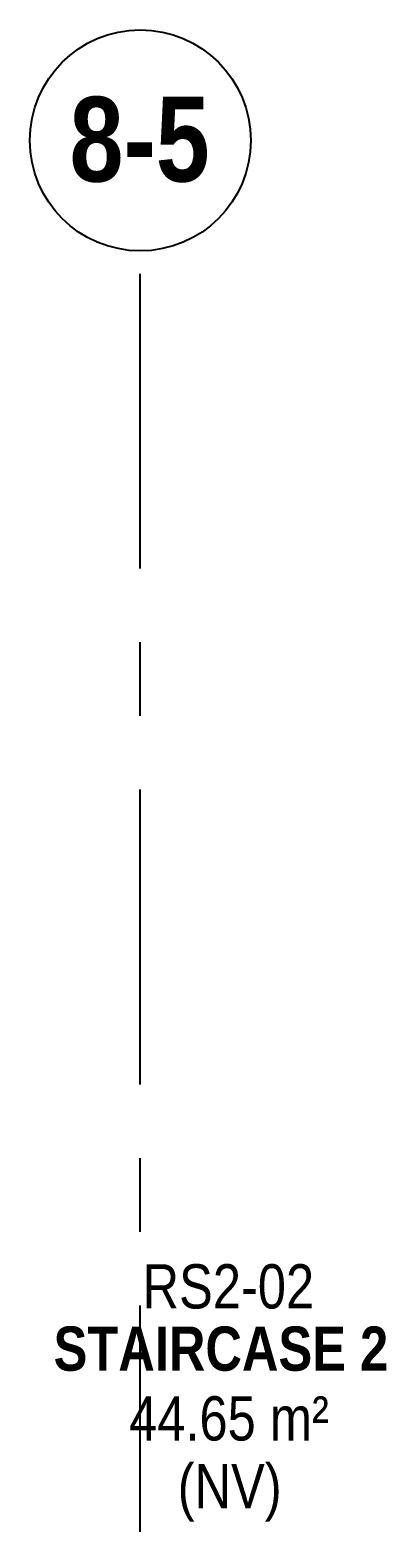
# Model space of a CAD drawing. Header units: millimetres. Extents: x -92759 to 184353, y -15225 to 86714.
# Drawn here: x 78651 to 80103, y 79918 to 85993 of the extents above; entities that cross this region are included whole.
import ezdxf

# ---------------------------------------------------------------- set-up
doc = ezdxf.new("R2010")
doc.units = ezdxf.units.MM
doc.linetypes.add('IDA - Grid Line', pattern=[2100, 1200, -300, 300, -300])
for name, color, linetype in [('0-1', 9, 'Continuous'), ('A-_ROOMNAME_A', 8, 'Continuous'), ('S-_ANOTGRID_E', 8, 'Continuous')]:
    doc.layers.add(name, color=color, linetype=linetype)
doc.layers.add('S-_ANOTGRID_E-1', color=9, linetype='IDA - Grid Line', true_color=0x808080)
doc.styles.add('Arial Narrow_2', font='ARIALN.TTF', dxfattribs={"height": 225})
doc.styles.add('Arial Narrow_B', font='ARIALNB.TTF', dxfattribs={"height": 345})
doc.styles.add('Arial Narrow_B_1', font='ARIALNB.TTF', dxfattribs={"height": 300})

# ---------------------------------------------------------------- blocks, each defined once
blk = doc.blocks.new('Grid - 3_0mm Dia-7015051-BLK8_RHH_2ND STOREY PLAN')
at = {"layer": 'S-_ANOTGRID_E'}
blk.add_circle((0, 0), 3, dxfattribs=at)
blk = doc.blocks.new('A$C3019c3af')
at = {"layer": 'S-_ANOTGRID_E-1'}
blk.add_line((-3600, -20341.4), (-3600, 52351.8), dxfattribs=at)
at = {"layer": 'S-_ANOTGRID_E', "xscale": 149.9999999999999, "yscale": 149.9999999999999, "zscale": 149.9999999999999}
blk.add_blockref('Grid - 3_0mm Dia-7015051-BLK8_RHH_2ND STOREY PLAN', (-3600, 52801.8), dxfattribs=at)
at = {"layer": 'A-_ROOMNAME_A', "char_height": 180, "attachment_point": 1}
for s, insert, width, style in [('RS2-02', (-3590.9, 48226.3), 889.873, 'Arial Narrow_2'), ('STAIRCASE 2', (-3953.2, 47972.9), 1767.721, 'Arial Narrow_B_1'), ('44.65 m²', (-3645.7, 47688.8), 1022.152, 'Arial Narrow_2'), ('(NV)', (-3447.7, 47413.2), 541.139, 'Arial Narrow_2')]:
    blk.add_mtext(s, dxfattribs=dict(at, insert=insert, width=width, style=style))
at = {"layer": 'S-_ANOTGRID_E', "insert": (-3888.2, 52979.1), "char_height": 345, "width": 685.443, "attachment_point": 1, "style": 'Arial Narrow_B'}
blk.add_mtext('8-5', dxfattribs=at)

msp = doc.modelspace()

# ---------------------------------------------------------------- block references
at = {"layer": '0-1'}
msp.add_blockref('A$C3019c3af', (82701.1, 32741.2), dxfattribs=at)

doc.saveas('drawing.dxf')
